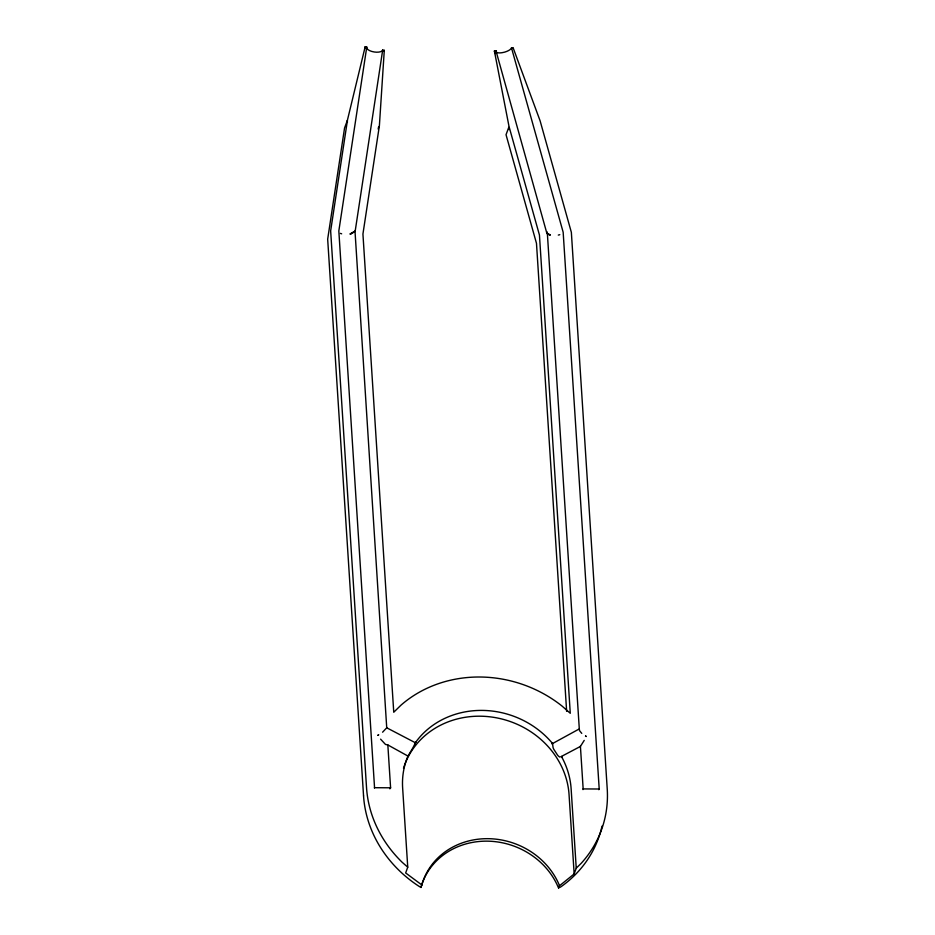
<?xml version="1.0" encoding="UTF-8"?>
<svg xmlns="http://www.w3.org/2000/svg" width="935" height="935" viewBox="0 0 935 935"><rect width="100%" height="100%" fill="white"/><g stroke="black" fill="none" stroke-linecap="round" stroke-linejoin="round"><path stroke-width="1.4" d="M355.195 231.038C349.865 235.012 347.539 235.398 355.195 231.038L382.684 50.058L384.285 50.35L379.388 125.699L362.932 234.03L393.752 712.236L401.022 705.13A121.889 109.921 19.8 0 1 562.075 706.077L570.268 713.276L539.448 235.059L509.014 126.459L494.393 51.004L495.947 50.712L546.835 233.189L550.259 235.047L547.758 233.82L546.811 232.16M559.925 757.128L558.639 756.263A6.907 2.232 64.3 0 1 557.587 755.153L553.8 749.321A6.907 2.419 58.3 0 1 553.064 747.579L552.55 743.547L579.303 728.914L547.279 232.16L546.73 232.511L547.302 233.82L549.862 235.047M363.551 795.907A121.877 109.921 19.8 0 0 418.974 886.287L420.96 887.444L421.849 884.966L405.661 872.951L407.742 867.177L402.634 787.866A85.307 76.939 19.8 0 1 407.882 756.205L411.938 749.449A8.134 0.713 -59.7 0 0 413.2 747.24L415.771 742.145A85.307 76.939 19.8 0 1 552.082 742.939L552.55 743.547M579.303 728.914L579.536 730.656L581.757 733.379M420.96 887.444L421.077 886.918A73.129 65.953 19.8 0 1 486.784 841.149A73.129 65.953 19.8 0 1 558.429 887.724L560.462 887.116A121.877 109.921 19.8 0 0 602.023 826.119M421.849 884.966L421.966 884.44A73.129 65.953 19.8 0 1 487.673 838.672A73.129 65.953 19.8 0 1 559.329 885.246L558.616 888.25M408.011 756.099L387.838 744.938L390.596 787.796L374.549 787.702L338.832 230.933L366.765 47.054L365.176 46.75L347.539 119.692L330.651 230.898L366.532 787.656A121.889 109.921 19.8 0 0 402.237 862.339L407.742 867.177M365.176 46.75L365.094 48.375M494.393 51.004L495.129 53.587M559.516 885.772L574.16 873.944L576.24 868.159L571.133 788.848A85.307 76.939 19.8 0 0 561.795 757.105L561.409 756.45L580.378 746.457L584.223 740.391M378.126 129.018L378.991 126.541L378.418 127.347M512.812 48.141L511.503 47.895A8.123 2.969 -15.5 0 1 505.005 52.021L504.175 52.243A8.123 2.945 -16 0 1 495.959 51.67M355.019 231.389L386.728 727.792L382.579 732.21M384.285 50.35L383.701 51.343M415.046 743.57L415.771 742.145L415.28 743.009M415.233 743.126L415.771 742.145M387.838 744.938L385.5 744.447L380.592 739.153M576.24 868.159L581.126 863.391A121.889 109.921 19.8 0 0 607.236 789.058L571.355 232.312L540.103 120.814L513.058 47.615M559.784 234.685L558.288 235.082M350.076 233.879L354.762 231.728M340.445 233.399L341.649 233.82M511.503 47.895L563.162 232.242L599.206 789.011L583.159 788.918L580.401 746.06M386.728 727.792L415.385 742.752M561.257 756.766L561.806 757.105L561.409 756.45M552.41 744.377L552.082 742.939L552.48 743.816M509.143 129.568L508.78 127.3L506.034 134.71L536.48 243.322L566.645 711.36M552.082 742.939L552.456 743.933M347.399 122.391L347.317 120.568L344.571 127.943L327.671 239.161L363.551 795.907M574.16 873.944L569.053 794.633A85.319 76.939 19.8 0 0 493.75 717.344A85.319 76.939 19.8 0 0 403.511 768.289M495.889 51.051A8.123 2.945 -16 0 1 495.982 50.712M382.695 50.058A8.123 3.471 9 0 1 371.908 51.472L371.137 51.226A8.123 3.459 8.4 0 1 366.765 47.054M599.218 789.011A8.17 3.284 -3.7 0 1 598.786 789.701M583.008 789.607A8.17 3.284 -3.7 0 1 583.089 788.918M390.596 787.796A8.17 3.284 -3.7 0 1 389.837 788.813M374.397 788.041A8.17 3.284 -3.7 0 1 374.467 787.702M377.95 735.249L378.617 734.875L377.95 735.249M586.245 736.464L585.544 736.079L586.245 736.464"/></g></svg>
